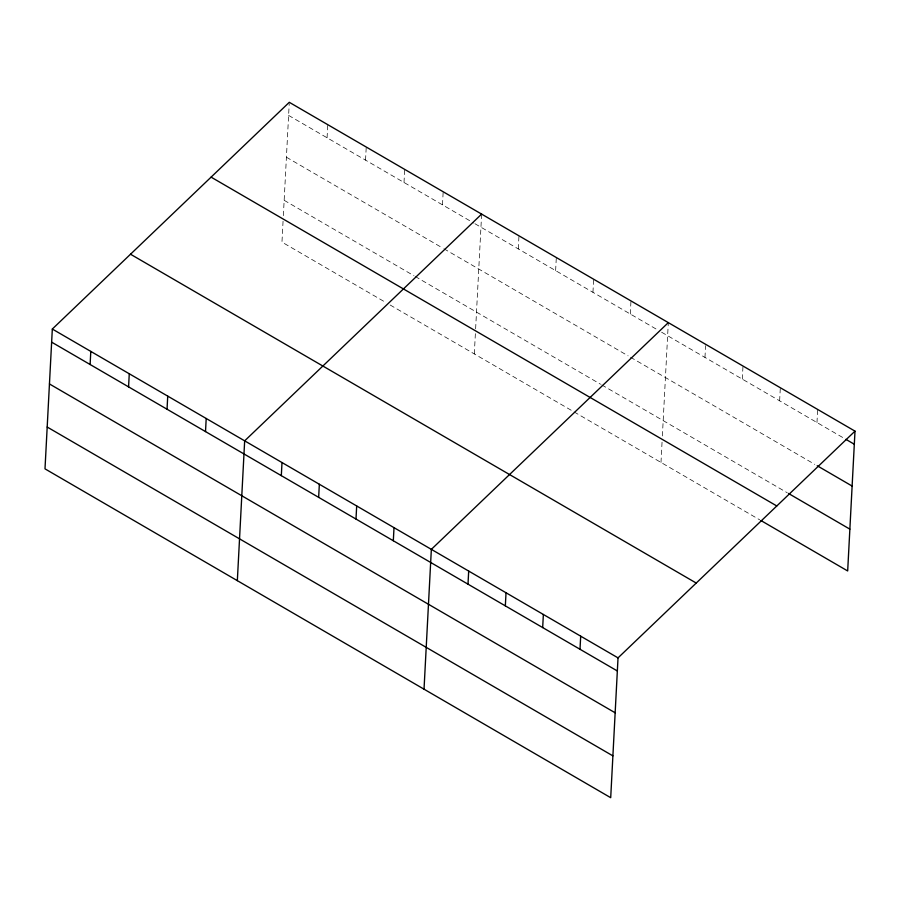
<?xml version="1.0" encoding="UTF-8"?>
<svg xmlns="http://www.w3.org/2000/svg" width="900" height="900" viewBox="0 0 900 900"><rect width="100%" height="100%" fill="white"/><g stroke="black" fill="none" stroke-linecap="round" stroke-linejoin="round"><path stroke-width="0.67" stroke-dasharray="4.5 3.38" d="M283.061 221.209L281.97 242.123L385.346 302.22M283.354 215.64L289.226 103.624M327.071 137.767L327.757 124.672M365.546 160.132L366.233 147.037M404.01 182.486L404.696 169.391M442.485 204.851L443.171 191.756M474.311 353.925L475.549 330.233M475.627 328.838L481.635 214.11M518.288 248.917L518.974 235.822M555.626 270.619L556.312 257.524M592.954 292.32L593.64 279.225M630.293 314.021L630.979 300.926M660.994 462.442L662.085 441.529M662.377 435.96L668.25 323.944M704.97 357.435L705.589 345.645M742.309 379.136L742.995 366.041M779.636 400.838L780.322 387.743M816.975 422.539L817.661 409.444M288.608 115.414L473.738 223.02M474.941 223.718L656.786 329.423M661.613 332.224L844.684 438.637M286.414 157.219L442.688 248.062M443.891 248.76L628.099 355.838M630.506 357.244L814.781 464.355M284.164 200.306L413.989 275.771M415.192 276.469L600.548 384.221M601.762 384.919L787.23 492.739M390.161 305.01L759.746 519.851"/><path stroke-width="1.35" d="M52.324 329.04L45 468.855L610.706 797.692L618.03 657.877L855 431.145L289.294 102.308L52.324 329.04L618.03 657.877M90.112 364.5L90.799 351.405M128.576 386.865L129.263 373.77M167.04 409.219L167.726 396.124M205.515 431.584L206.201 418.489M237.341 580.658L244.665 440.854L481.635 214.11M281.317 475.65L282.004 462.555M318.656 497.351L319.343 484.256M355.995 519.053L356.681 505.957M393.322 540.754L394.009 527.659M424.024 689.175L431.348 549.36L668.317 322.627M468 584.168L468.686 571.072M505.339 605.869L506.025 592.774M542.678 627.57L543.364 614.475M580.005 649.271L580.691 636.176M855 431.145L847.676 570.96L760.961 520.549M845.887 439.346L854.314 444.24M817.2 465.75L852.12 486.056M788.445 493.436L849.859 529.144M211.095 177.131L776.801 505.969M130.523 254.227L696.229 583.054M51.637 342.146L617.344 670.972M49.444 383.951L615.15 712.789M47.194 427.039L612.9 755.876"/></g></svg>
